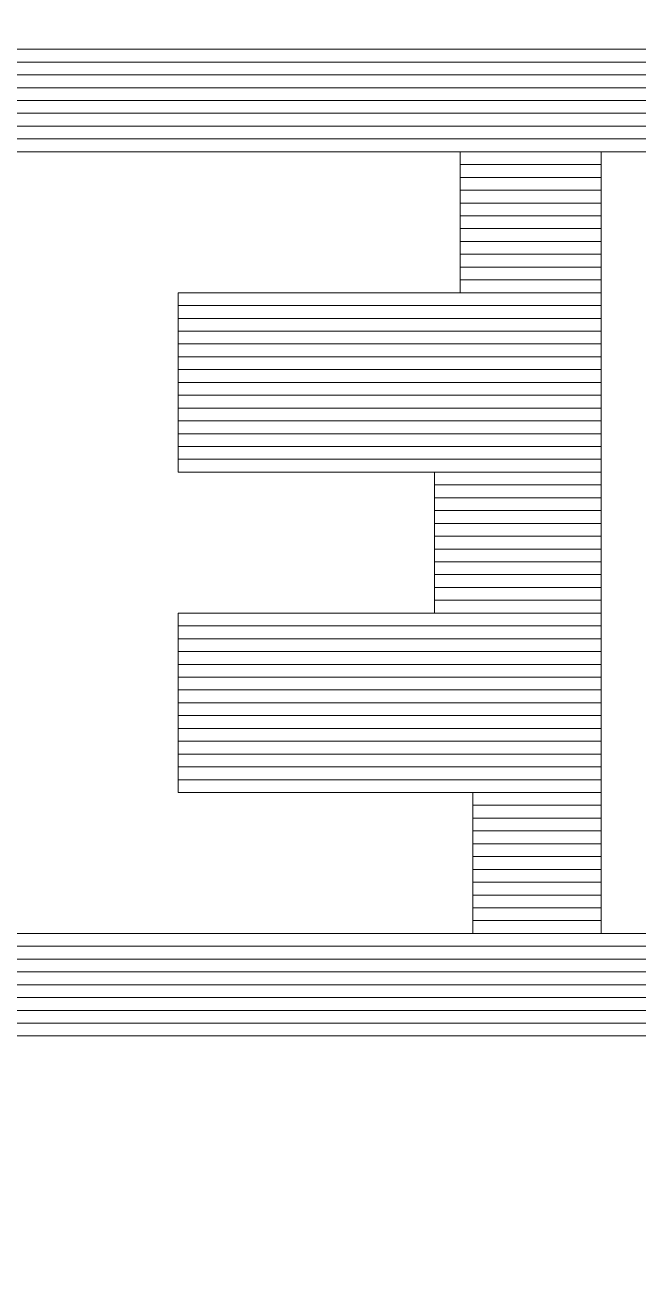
# Model space of a CAD drawing. Header units: millimetres. Extents: x -90 to 99, y -65 to 67.
# Drawn here: x 36.293 to 37.508, y 40.238 to 42.709 of the extents above; entities that cross this region are included whole.
import ezdxf

# ---------------------------------------------------------------- set-up
doc = ezdxf.new("R2010")
doc.units = ezdxf.units.MM
doc.header["$MEASUREMENT"] = 0
doc.layers.add('BG_OUTLINE', color=7, linetype='Continuous')
doc.layers.add('MA_PEN3', color=7, linetype='Continuous')

msp = doc.modelspace()

# ---------------------------------------------------------------- linework, layer by layer
at = {"layer": 'BG_OUTLINE', "color": 3, "lineweight": 9}
msp.add_open_spline([(-71.7269, -61.8795), (-71.7269, -61.8795), (-71.7343, 42.2681), (-71.7343, 42.2681), (-71.7343, 42.2681), (-71.7348, 43.0066), (-71.4419, 43.715), (-70.92, 44.2375), (-70.92, 44.2375), (-70.3982, 44.76), (-69.6866, 45.0538), (-68.9482, 45.0543), (-68.9482, 45.0543), (-68.9482, 45.0543), (75.2046, 45.0543), (75.2046, 45.0543), (75.2046, 45.0543), (76.8319, 45.0552), (78.1763, 43.7805), (78.2661, 42.1556), (78.2661, 42.1556), (78.2661, 42.1556), (78.2661, 31.2814), (78.2661, 31.2814), (78.2661, 31.2814), (78.2661, 31.2814), (72.2646, 31.2814), (72.2646, 31.2814), (72.2646, 31.2814), (72.2646, 31.2814), (72.2646, 26.9814), (72.2646, 26.9814), (72.2646, 26.9814), (72.2646, 26.9814), (78.2661, 26.9814), (78.2661, 26.9814), (78.2661, 26.9814), (78.2661, 26.9814), (78.2661, 18.6553), (78.2661, 18.6553), (78.2661, 18.6553), (78.2661, 18.6553), (72.2496, 18.6553), (72.2496, 18.6553), (72.2496, 18.6553), (72.2496, 18.6553), (72.2496, 14.3553), (72.2496, 14.3553), (72.2496, 14.3553), (72.2496, 14.3553), (78.2661, 14.3553), (78.2661, 14.3553), (78.2661, 14.3553), (78.2661, 14.3553), (78.2661, 9.255), (78.2661, 9.255), (78.2661, 9.255), (78.2661, 9.255), (72.2648, 9.255), (72.2648, 9.255), (72.2648, 9.255), (72.2648, 9.255), (72.2648, 4.955), (72.2648, 4.955), (72.2648, 4.955), (72.2648, 4.955), (78.2661, 4.955), (78.2661, 4.955), (78.2661, 4.955), (78.2661, 4.955), (78.2661, -3.3762), (78.2661, -3.3762), (78.2661, -3.3762), (78.2661, -3.3762), (72.2445, -3.3762), (72.2445, -3.3762), (72.2445, -3.3762), (72.2445, -3.3762), (72.2445, -7.6762), (72.2445, -7.6762), (72.2445, -7.6762), (72.2445, -7.6762), (78.2661, -7.6762), (78.2661, -7.6762), (78.2661, -7.6762), (78.2661, -7.6762), (78.2661, -12.7615), (78.2661, -12.7615), (78.2661, -12.7615), (78.2661, -12.7615), (72.2651, -12.7615), (72.2651, -12.7615), (72.2651, -12.7615), (72.2651, -12.7615), (72.2651, -17.0615), (72.2651, -17.0615), (72.2651, -17.0615), (72.2651, -17.0615), (78.2661, -17.0615), (78.2661, -17.0615), (78.2661, -17.0615), (78.2661, -17.0615), (78.2661, -25.4097), (78.2661, -25.4097), (78.2661, -25.4097), (78.2661, -25.4097), (72.2656, -25.4097), (72.2656, -25.4097), (72.2656, -25.4097), (72.2656, -25.4097), (72.2656, -29.7097), (72.2656, -29.7097), (72.2656, -29.7097), (72.2656, -29.7097), (78.2661, -29.7097), (78.2661, -29.7097), (78.2661, -29.7097), (78.2661, -29.7097), (78.2661, -34.793), (78.2661, -34.793), (78.2661, -34.793), (78.2661, -34.793), (72.2679, -34.793), (72.2679, -34.793), (72.2679, -34.793), (72.2679, -34.793), (72.2679, -39.0929), (72.2679, -39.0929), (72.2679, -39.0929), (72.2679, -39.0929), (78.2661, -39.0929), (78.2661, -39.0929), (78.2661, -39.0929), (78.2661, -39.0929), (78.2661, -47.4269), (78.2661, -47.4269), (78.2661, -47.4269), (78.2661, -47.4269), (72.2679, -47.4269), (72.2679, -47.4269), (72.2679, -47.4269), (72.2679, -47.4269), (72.2679, -51.7269), (72.2679, -51.7269), (72.2679, -51.7269), (72.2679, -51.7269), (78.2661, -51.7269), (78.2661, -51.7269), (78.2661, -51.7269), (78.2661, -51.7269), (78.2661, -51.8138), (78.2661, -51.8138), (78.2661, -51.8138), (78.2661, -51.8138), (78.2656, -61.8468), (78.2656, -61.8468), (78.2656, -61.8468), (78.2661, -62.6669), (77.9407, -63.4536), (77.3612, -64.0339), (77.3612, -64.0339), (76.7817, -64.6142), (75.9915, -64.9405), (75.1713, -64.941), (75.1713, -64.941), (75.1713, -64.941), (-68.6609, -64.9456), (-68.6609, -64.9456), (-68.6609, -64.9456), (-69.4735, -64.9461), (-70.2531, -64.6237), (-70.8281, -64.0495), (-70.8281, -64.0495), (-71.4031, -63.4752), (-71.7264, -62.6922), (-71.7269, -61.8795)], degree=3, knots=[0, 0, 0, 0, 0.022727, 0.022727, 0.022727, 0.022727, 0.045455, 0.045455, 0.045455, 0.045455, 0.068182, 0.068182, 0.068182, 0.068182, 0.090909, 0.090909, 0.090909, 0.090909, 0.113636, 0.113636, 0.113636, 0.113636, 0.136364, 0.136364, 0.136364, 0.136364, 0.159091, 0.159091, 0.159091, 0.159091, 0.181818, 0.181818, 0.181818, 0.181818, 0.204545, 0.204545, 0.204545, 0.204545, 0.227273, 0.227273, 0.227273, 0.227273, 0.25, 0.25, 0.25, 0.25, 0.272727, 0.272727, 0.272727, 0.272727, 0.295455, 0.295455, 0.295455, 0.295455, 0.318182, 0.318182, 0.318182, 0.318182, 0.340909, 0.340909, 0.340909, 0.340909, 0.363636, 0.363636, 0.363636, 0.363636, 0.386364, 0.386364, 0.386364, 0.386364, 0.409091, 0.409091, 0.409091, 0.409091, 0.431818, 0.431818, 0.431818, 0.431818, 0.454545, 0.454545, 0.454545, 0.454545, 0.477273, 0.477273, 0.477273, 0.477273, 0.5, 0.5, 0.5, 0.5, 0.522727, 0.522727, 0.522727, 0.522727, 0.545455, 0.545455, 0.545455, 0.545455, 0.568182, 0.568182, 0.568182, 0.568182, 0.590909, 0.590909, 0.590909, 0.590909, 0.613636, 0.613636, 0.613636, 0.613636, 0.636364, 0.636364, 0.636364, 0.636364, 0.659091, 0.659091, 0.659091, 0.659091, 0.681818, 0.681818, 0.681818, 0.681818, 0.704545, 0.704545, 0.704545, 0.704545, 0.727273, 0.727273, 0.727273, 0.727273, 0.75, 0.75, 0.75, 0.75, 0.772727, 0.772727, 0.772727, 0.772727, 0.795455, 0.795455, 0.795455, 0.795455, 0.818182, 0.818182, 0.818182, 0.818182, 0.840909, 0.840909, 0.840909, 0.840909, 0.863636, 0.863636, 0.863636, 0.863636, 0.886364, 0.886364, 0.886364, 0.886364, 0.909091, 0.909091, 0.909091, 0.909091, 0.931818, 0.931818, 0.931818, 0.931818, 0.954545, 0.954545, 0.954545, 0.954545, 0.977273, 0.977273, 0.977273, 0.977273, 1, 1, 1, 1], dxfattribs=at)
at = {"layer": 'MA_PEN3', "color": 5, "lineweight": 9}
for points in [[(34.8948, 42.6359), (34.8948, 42.6359), (34.8948, 42.6613), (34.8948, 42.6613), (34.8948, 42.6613), (34.8948, 42.6613), (40.2288, 42.6613), (40.2288, 42.6613), (40.2288, 42.6613), (40.2288, 42.6613), (40.2288, 42.6359), (40.2288, 42.6359), (40.2288, 42.6359), (40.2288, 42.6359), (34.8948, 42.6359), (34.8948, 42.6359)], [(34.8948, 42.6105), (34.8948, 42.6105), (34.8948, 42.6359), (34.8948, 42.6359), (34.8948, 42.6359), (34.8948, 42.6359), (40.2288, 42.6359), (40.2288, 42.6359), (40.2288, 42.6359), (40.2288, 42.6359), (40.2288, 42.6105), (40.2288, 42.6105), (40.2288, 42.6105), (40.2288, 42.6105), (34.8948, 42.6105), (34.8948, 42.6105)], [(34.8948, 42.5851), (34.8948, 42.5851), (34.8948, 42.6105), (34.8948, 42.6105), (34.8948, 42.6105), (34.8948, 42.6105), (40.2288, 42.6105), (40.2288, 42.6105), (40.2288, 42.6105), (40.2288, 42.6105), (40.2288, 42.5851), (40.2288, 42.5851), (40.2288, 42.5851), (40.2288, 42.5851), (34.8948, 42.5851), (34.8948, 42.5851)], [(34.8948, 42.5597), (34.8948, 42.5597), (34.8948, 42.5851), (34.8948, 42.5851), (34.8948, 42.5851), (34.8948, 42.5851), (40.2288, 42.5851), (40.2288, 42.5851), (40.2288, 42.5851), (40.2288, 42.5851), (40.2288, 42.5597), (40.2288, 42.5597), (40.2288, 42.5597), (40.2288, 42.5597), (34.8948, 42.5597), (34.8948, 42.5597)], [(34.8948, 42.5343), (34.8948, 42.5343), (34.8948, 42.5597), (34.8948, 42.5597), (34.8948, 42.5597), (34.8948, 42.5597), (40.2288, 42.5597), (40.2288, 42.5597), (40.2288, 42.5597), (40.2288, 42.5597), (40.2288, 42.5343), (40.2288, 42.5343), (40.2288, 42.5343), (40.2288, 42.5343), (34.8948, 42.5343), (34.8948, 42.5343)], [(34.8948, 42.5089), (34.8948, 42.5089), (34.8948, 42.5343), (34.8948, 42.5343), (34.8948, 42.5343), (34.8948, 42.5343), (40.2288, 42.5343), (40.2288, 42.5343), (40.2288, 42.5343), (40.2288, 42.5343), (40.2288, 42.5089), (40.2288, 42.5089), (40.2288, 42.5089), (40.2288, 42.5089), (34.8948, 42.5089), (34.8948, 42.5089)], [(34.8948, 42.4835), (34.8948, 42.4835), (34.8948, 42.5089), (34.8948, 42.5089), (34.8948, 42.5089), (34.8948, 42.5089), (40.2288, 42.5089), (40.2288, 42.5089), (40.2288, 42.5089), (40.2288, 42.5089), (40.2288, 42.4835), (40.2288, 42.4835), (40.2288, 42.4835), (40.2288, 42.4835), (34.8948, 42.4835), (34.8948, 42.4835)], [(34.8948, 42.4581), (34.8948, 42.4581), (34.8948, 42.4835), (34.8948, 42.4835), (34.8948, 42.4835), (34.8948, 42.4835), (39.3652, 42.4835), (39.3652, 42.4835), (39.3652, 42.4835), (39.3652, 42.4835), (39.3652, 42.4581), (39.3652, 42.4581), (39.3652, 42.4581), (39.3652, 42.4581), (34.8948, 42.4581), (34.8948, 42.4581)], [(37.1554, 42.4327), (37.1554, 42.4327), (37.1554, 42.4581), (37.1554, 42.4581), (37.1554, 42.4581), (37.1554, 42.4581), (37.4348, 42.4581), (37.4348, 42.4581), (37.4348, 42.4581), (37.4348, 42.4581), (37.4348, 42.4327), (37.4348, 42.4327), (37.4348, 42.4327), (37.4348, 42.4327), (37.1554, 42.4327), (37.1554, 42.4327)], [(37.1554, 42.4073), (37.1554, 42.4073), (37.1554, 42.4327), (37.1554, 42.4327), (37.1554, 42.4327), (37.1554, 42.4327), (37.4348, 42.4327), (37.4348, 42.4327), (37.4348, 42.4327), (37.4348, 42.4327), (37.4348, 42.4073), (37.4348, 42.4073), (37.4348, 42.4073), (37.4348, 42.4073), (37.1554, 42.4073), (37.1554, 42.4073)], [(37.1554, 42.3819), (37.1554, 42.3819), (37.1554, 42.4073), (37.1554, 42.4073), (37.1554, 42.4073), (37.1554, 42.4073), (37.4348, 42.4073), (37.4348, 42.4073), (37.4348, 42.4073), (37.4348, 42.4073), (37.4348, 42.3819), (37.4348, 42.3819), (37.4348, 42.3819), (37.4348, 42.3819), (37.1554, 42.3819), (37.1554, 42.3819)], [(37.1554, 42.3565), (37.1554, 42.3565), (37.1554, 42.3819), (37.1554, 42.3819), (37.1554, 42.3819), (37.1554, 42.3819), (37.4348, 42.3819), (37.4348, 42.3819), (37.4348, 42.3819), (37.4348, 42.3819), (37.4348, 42.3565), (37.4348, 42.3565), (37.4348, 42.3565), (37.4348, 42.3565), (37.1554, 42.3565), (37.1554, 42.3565)], [(37.1554, 42.3311), (37.1554, 42.3311), (37.1554, 42.3565), (37.1554, 42.3565), (37.1554, 42.3565), (37.1554, 42.3565), (37.4348, 42.3565), (37.4348, 42.3565), (37.4348, 42.3565), (37.4348, 42.3565), (37.4348, 42.3311), (37.4348, 42.3311), (37.4348, 42.3311), (37.4348, 42.3311), (37.1554, 42.3311), (37.1554, 42.3311)], [(37.1554, 42.3057), (37.1554, 42.3057), (37.1554, 42.3311), (37.1554, 42.3311), (37.1554, 42.3311), (37.1554, 42.3311), (37.4348, 42.3311), (37.4348, 42.3311), (37.4348, 42.3311), (37.4348, 42.3311), (37.4348, 42.3057), (37.4348, 42.3057), (37.4348, 42.3057), (37.4348, 42.3057), (37.1554, 42.3057), (37.1554, 42.3057)], [(37.1554, 42.2803), (37.1554, 42.2803), (37.1554, 42.3057), (37.1554, 42.3057), (37.1554, 42.3057), (37.1554, 42.3057), (37.4348, 42.3057), (37.4348, 42.3057), (37.4348, 42.3057), (37.4348, 42.3057), (37.4348, 42.2803), (37.4348, 42.2803), (37.4348, 42.2803), (37.4348, 42.2803), (37.1554, 42.2803), (37.1554, 42.2803)], [(37.1554, 42.2549), (37.1554, 42.2549), (37.1554, 42.2803), (37.1554, 42.2803), (37.1554, 42.2803), (37.1554, 42.2803), (37.4348, 42.2803), (37.4348, 42.2803), (37.4348, 42.2803), (37.4348, 42.2803), (37.4348, 42.2549), (37.4348, 42.2549), (37.4348, 42.2549), (37.4348, 42.2549), (37.1554, 42.2549), (37.1554, 42.2549)], [(37.1554, 42.2295), (37.1554, 42.2295), (37.1554, 42.2549), (37.1554, 42.2549), (37.1554, 42.2549), (37.1554, 42.2549), (37.4348, 42.2549), (37.4348, 42.2549), (37.4348, 42.2549), (37.4348, 42.2549), (37.4348, 42.2295), (37.4348, 42.2295), (37.4348, 42.2295), (37.4348, 42.2295), (37.1554, 42.2295), (37.1554, 42.2295)], [(37.1554, 42.2041), (37.1554, 42.2041), (37.1554, 42.2295), (37.1554, 42.2295), (37.1554, 42.2295), (37.1554, 42.2295), (37.4348, 42.2295), (37.4348, 42.2295), (37.4348, 42.2295), (37.4348, 42.2295), (37.4348, 42.2041), (37.4348, 42.2041), (37.4348, 42.2041), (37.4348, 42.2041), (37.1554, 42.2041), (37.1554, 42.2041)], [(37.1554, 42.1787), (37.1554, 42.1787), (37.1554, 42.2041), (37.1554, 42.2041), (37.1554, 42.2041), (37.1554, 42.2041), (37.4348, 42.2041), (37.4348, 42.2041), (37.4348, 42.2041), (37.4348, 42.2041), (37.4348, 42.1787), (37.4348, 42.1787), (37.4348, 42.1787), (37.4348, 42.1787), (37.1554, 42.1787), (37.1554, 42.1787)], [(36.5966, 42.1533), (36.5966, 42.1533), (36.5966, 42.1787), (36.5966, 42.1787), (36.5966, 42.1787), (36.5966, 42.1787), (37.4348, 42.1787), (37.4348, 42.1787), (37.4348, 42.1787), (37.4348, 42.1787), (37.4348, 42.1533), (37.4348, 42.1533), (37.4348, 42.1533), (37.4348, 42.1533), (36.5966, 42.1533), (36.5966, 42.1533)], [(36.5966, 42.1279), (36.5966, 42.1279), (36.5966, 42.1533), (36.5966, 42.1533), (36.5966, 42.1533), (36.5966, 42.1533), (37.4348, 42.1533), (37.4348, 42.1533), (37.4348, 42.1533), (37.4348, 42.1533), (37.4348, 42.1279), (37.4348, 42.1279), (37.4348, 42.1279), (37.4348, 42.1279), (36.5966, 42.1279), (36.5966, 42.1279)], [(36.5966, 42.1025), (36.5966, 42.1025), (36.5966, 42.1279), (36.5966, 42.1279), (36.5966, 42.1279), (36.5966, 42.1279), (37.4348, 42.1279), (37.4348, 42.1279), (37.4348, 42.1279), (37.4348, 42.1279), (37.4348, 42.1025), (37.4348, 42.1025), (37.4348, 42.1025), (37.4348, 42.1025), (36.5966, 42.1025), (36.5966, 42.1025)], [(36.5966, 42.0771), (36.5966, 42.0771), (36.5966, 42.1025), (36.5966, 42.1025), (36.5966, 42.1025), (36.5966, 42.1025), (37.4348, 42.1025), (37.4348, 42.1025), (37.4348, 42.1025), (37.4348, 42.1025), (37.4348, 42.0771), (37.4348, 42.0771), (37.4348, 42.0771), (37.4348, 42.0771), (36.5966, 42.0771), (36.5966, 42.0771)], [(36.5966, 42.0517), (36.5966, 42.0517), (36.5966, 42.0771), (36.5966, 42.0771), (36.5966, 42.0771), (36.5966, 42.0771), (37.4348, 42.0771), (37.4348, 42.0771), (37.4348, 42.0771), (37.4348, 42.0771), (37.4348, 42.0517), (37.4348, 42.0517), (37.4348, 42.0517), (37.4348, 42.0517), (36.5966, 42.0517), (36.5966, 42.0517)], [(36.5966, 42.0263), (36.5966, 42.0263), (36.5966, 42.0517), (36.5966, 42.0517), (36.5966, 42.0517), (36.5966, 42.0517), (37.4348, 42.0517), (37.4348, 42.0517), (37.4348, 42.0517), (37.4348, 42.0517), (37.4348, 42.0263), (37.4348, 42.0263), (37.4348, 42.0263), (37.4348, 42.0263), (36.5966, 42.0263), (36.5966, 42.0263)], [(36.5966, 42.0009), (36.5966, 42.0009), (36.5966, 42.0263), (36.5966, 42.0263), (36.5966, 42.0263), (36.5966, 42.0263), (37.4348, 42.0263), (37.4348, 42.0263), (37.4348, 42.0263), (37.4348, 42.0263), (37.4348, 42.0009), (37.4348, 42.0009), (37.4348, 42.0009), (37.4348, 42.0009), (36.5966, 42.0009), (36.5966, 42.0009)], [(36.5966, 41.9755), (36.5966, 41.9755), (36.5966, 42.0009), (36.5966, 42.0009), (36.5966, 42.0009), (36.5966, 42.0009), (37.4348, 42.0009), (37.4348, 42.0009), (37.4348, 42.0009), (37.4348, 42.0009), (37.4348, 41.9755), (37.4348, 41.9755), (37.4348, 41.9755), (37.4348, 41.9755), (36.5966, 41.9755), (36.5966, 41.9755)], [(36.5966, 41.9501), (36.5966, 41.9501), (36.5966, 41.9755), (36.5966, 41.9755), (36.5966, 41.9755), (36.5966, 41.9755), (37.4348, 41.9755), (37.4348, 41.9755), (37.4348, 41.9755), (37.4348, 41.9755), (37.4348, 41.9501), (37.4348, 41.9501), (37.4348, 41.9501), (37.4348, 41.9501), (36.5966, 41.9501), (36.5966, 41.9501)], [(36.5966, 41.9247), (36.5966, 41.9247), (36.5966, 41.9501), (36.5966, 41.9501), (36.5966, 41.9501), (36.5966, 41.9501), (37.4348, 41.9501), (37.4348, 41.9501), (37.4348, 41.9501), (37.4348, 41.9501), (37.4348, 41.9247), (37.4348, 41.9247), (37.4348, 41.9247), (37.4348, 41.9247), (36.5966, 41.9247), (36.5966, 41.9247)], [(36.5966, 41.8993), (36.5966, 41.8993), (36.5966, 41.9247), (36.5966, 41.9247), (36.5966, 41.9247), (36.5966, 41.9247), (37.4348, 41.9247), (37.4348, 41.9247), (37.4348, 41.9247), (37.4348, 41.9247), (37.4348, 41.8993), (37.4348, 41.8993), (37.4348, 41.8993), (37.4348, 41.8993), (36.5966, 41.8993), (36.5966, 41.8993)], [(36.5966, 41.8739), (36.5966, 41.8739), (36.5966, 41.8993), (36.5966, 41.8993), (36.5966, 41.8993), (36.5966, 41.8993), (37.4348, 41.8993), (37.4348, 41.8993), (37.4348, 41.8993), (37.4348, 41.8993), (37.4348, 41.8739), (37.4348, 41.8739), (37.4348, 41.8739), (37.4348, 41.8739), (36.5966, 41.8739), (36.5966, 41.8739)], [(36.5966, 41.8485), (36.5966, 41.8485), (36.5966, 41.8739), (36.5966, 41.8739), (36.5966, 41.8739), (36.5966, 41.8739), (37.4348, 41.8739), (37.4348, 41.8739), (37.4348, 41.8739), (37.4348, 41.8739), (37.4348, 41.8485), (37.4348, 41.8485), (37.4348, 41.8485), (37.4348, 41.8485), (36.5966, 41.8485), (36.5966, 41.8485)], [(36.5966, 41.8231), (36.5966, 41.8231), (36.5966, 41.8485), (36.5966, 41.8485), (36.5966, 41.8485), (36.5966, 41.8485), (37.4348, 41.8485), (37.4348, 41.8485), (37.4348, 41.8485), (37.4348, 41.8485), (37.4348, 41.8231), (37.4348, 41.8231), (37.4348, 41.8231), (37.4348, 41.8231), (36.5966, 41.8231), (36.5966, 41.8231)], [(37.1046, 41.7977), (37.1046, 41.7977), (37.1046, 41.8231), (37.1046, 41.8231), (37.1046, 41.8231), (37.1046, 41.8231), (37.4348, 41.8231), (37.4348, 41.8231), (37.4348, 41.8231), (37.4348, 41.8231), (37.4348, 41.7977), (37.4348, 41.7977), (37.4348, 41.7977), (37.4348, 41.7977), (37.1046, 41.7977), (37.1046, 41.7977)], [(37.1046, 41.7723), (37.1046, 41.7723), (37.1046, 41.7977), (37.1046, 41.7977), (37.1046, 41.7977), (37.1046, 41.7977), (37.4348, 41.7977), (37.4348, 41.7977), (37.4348, 41.7977), (37.4348, 41.7977), (37.4348, 41.7723), (37.4348, 41.7723), (37.4348, 41.7723), (37.4348, 41.7723), (37.1046, 41.7723), (37.1046, 41.7723)], [(37.1046, 41.7469), (37.1046, 41.7469), (37.1046, 41.7723), (37.1046, 41.7723), (37.1046, 41.7723), (37.1046, 41.7723), (37.4348, 41.7723), (37.4348, 41.7723), (37.4348, 41.7723), (37.4348, 41.7723), (37.4348, 41.7469), (37.4348, 41.7469), (37.4348, 41.7469), (37.4348, 41.7469), (37.1046, 41.7469), (37.1046, 41.7469)], [(37.1046, 41.7215), (37.1046, 41.7215), (37.1046, 41.7469), (37.1046, 41.7469), (37.1046, 41.7469), (37.1046, 41.7469), (37.4348, 41.7469), (37.4348, 41.7469), (37.4348, 41.7469), (37.4348, 41.7469), (37.4348, 41.7215), (37.4348, 41.7215), (37.4348, 41.7215), (37.4348, 41.7215), (37.1046, 41.7215), (37.1046, 41.7215)], [(37.1046, 41.6961), (37.1046, 41.6961), (37.1046, 41.7215), (37.1046, 41.7215), (37.1046, 41.7215), (37.1046, 41.7215), (37.4348, 41.7215), (37.4348, 41.7215), (37.4348, 41.7215), (37.4348, 41.7215), (37.4348, 41.6961), (37.4348, 41.6961), (37.4348, 41.6961), (37.4348, 41.6961), (37.1046, 41.6961), (37.1046, 41.6961)], [(37.1046, 41.6707), (37.1046, 41.6707), (37.1046, 41.6961), (37.1046, 41.6961), (37.1046, 41.6961), (37.1046, 41.6961), (37.4348, 41.6961), (37.4348, 41.6961), (37.4348, 41.6961), (37.4348, 41.6961), (37.4348, 41.6707), (37.4348, 41.6707), (37.4348, 41.6707), (37.4348, 41.6707), (37.1046, 41.6707), (37.1046, 41.6707)], [(37.1046, 41.6453), (37.1046, 41.6453), (37.1046, 41.6707), (37.1046, 41.6707), (37.1046, 41.6707), (37.1046, 41.6707), (37.4348, 41.6707), (37.4348, 41.6707), (37.4348, 41.6707), (37.4348, 41.6707), (37.4348, 41.6453), (37.4348, 41.6453), (37.4348, 41.6453), (37.4348, 41.6453), (37.1046, 41.6453), (37.1046, 41.6453)], [(37.1046, 41.6199), (37.1046, 41.6199), (37.1046, 41.6453), (37.1046, 41.6453), (37.1046, 41.6453), (37.1046, 41.6453), (37.4348, 41.6453), (37.4348, 41.6453), (37.4348, 41.6453), (37.4348, 41.6453), (37.4348, 41.6199), (37.4348, 41.6199), (37.4348, 41.6199), (37.4348, 41.6199), (37.1046, 41.6199), (37.1046, 41.6199)], [(37.1046, 41.5945), (37.1046, 41.5945), (37.1046, 41.6199), (37.1046, 41.6199), (37.1046, 41.6199), (37.1046, 41.6199), (37.4348, 41.6199), (37.4348, 41.6199), (37.4348, 41.6199), (37.4348, 41.6199), (37.4348, 41.5945), (37.4348, 41.5945), (37.4348, 41.5945), (37.4348, 41.5945), (37.1046, 41.5945), (37.1046, 41.5945)], [(37.1046, 41.5691), (37.1046, 41.5691), (37.1046, 41.5945), (37.1046, 41.5945), (37.1046, 41.5945), (37.1046, 41.5945), (37.4348, 41.5945), (37.4348, 41.5945), (37.4348, 41.5945), (37.4348, 41.5945), (37.4348, 41.5691), (37.4348, 41.5691), (37.4348, 41.5691), (37.4348, 41.5691), (37.1046, 41.5691), (37.1046, 41.5691)], [(37.1046, 41.5437), (37.1046, 41.5437), (37.1046, 41.5691), (37.1046, 41.5691), (37.1046, 41.5691), (37.1046, 41.5691), (37.4348, 41.5691), (37.4348, 41.5691), (37.4348, 41.5691), (37.4348, 41.5691), (37.4348, 41.5437), (37.4348, 41.5437), (37.4348, 41.5437), (37.4348, 41.5437), (37.1046, 41.5437), (37.1046, 41.5437)], [(36.5966, 41.5183), (36.5966, 41.5183), (36.5966, 41.5437), (36.5966, 41.5437), (36.5966, 41.5437), (36.5966, 41.5437), (37.4348, 41.5437), (37.4348, 41.5437), (37.4348, 41.5437), (37.4348, 41.5437), (37.4348, 41.5183), (37.4348, 41.5183), (37.4348, 41.5183), (37.4348, 41.5183), (36.5966, 41.5183), (36.5966, 41.5183)], [(36.5966, 41.4929), (36.5966, 41.4929), (36.5966, 41.5183), (36.5966, 41.5183), (36.5966, 41.5183), (36.5966, 41.5183), (37.4348, 41.5183), (37.4348, 41.5183), (37.4348, 41.5183), (37.4348, 41.5183), (37.4348, 41.4929), (37.4348, 41.4929), (37.4348, 41.4929), (37.4348, 41.4929), (36.5966, 41.4929), (36.5966, 41.4929)], [(36.5966, 41.4675), (36.5966, 41.4675), (36.5966, 41.4929), (36.5966, 41.4929), (36.5966, 41.4929), (36.5966, 41.4929), (37.4348, 41.4929), (37.4348, 41.4929), (37.4348, 41.4929), (37.4348, 41.4929), (37.4348, 41.4675), (37.4348, 41.4675), (37.4348, 41.4675), (37.4348, 41.4675), (36.5966, 41.4675), (36.5966, 41.4675)], [(36.5966, 41.4421), (36.5966, 41.4421), (36.5966, 41.4675), (36.5966, 41.4675), (36.5966, 41.4675), (36.5966, 41.4675), (37.4348, 41.4675), (37.4348, 41.4675), (37.4348, 41.4675), (37.4348, 41.4675), (37.4348, 41.4421), (37.4348, 41.4421), (37.4348, 41.4421), (37.4348, 41.4421), (36.5966, 41.4421), (36.5966, 41.4421)], [(36.5966, 41.4167), (36.5966, 41.4167), (36.5966, 41.4421), (36.5966, 41.4421), (36.5966, 41.4421), (36.5966, 41.4421), (37.4348, 41.4421), (37.4348, 41.4421), (37.4348, 41.4421), (37.4348, 41.4421), (37.4348, 41.4167), (37.4348, 41.4167), (37.4348, 41.4167), (37.4348, 41.4167), (36.5966, 41.4167), (36.5966, 41.4167)], [(36.5966, 41.3913), (36.5966, 41.3913), (36.5966, 41.4167), (36.5966, 41.4167), (36.5966, 41.4167), (36.5966, 41.4167), (37.4348, 41.4167), (37.4348, 41.4167), (37.4348, 41.4167), (37.4348, 41.4167), (37.4348, 41.3913), (37.4348, 41.3913), (37.4348, 41.3913), (37.4348, 41.3913), (36.5966, 41.3913), (36.5966, 41.3913)], [(36.5966, 41.3659), (36.5966, 41.3659), (36.5966, 41.3913), (36.5966, 41.3913), (36.5966, 41.3913), (36.5966, 41.3913), (37.4348, 41.3913), (37.4348, 41.3913), (37.4348, 41.3913), (37.4348, 41.3913), (37.4348, 41.3659), (37.4348, 41.3659), (37.4348, 41.3659), (37.4348, 41.3659), (36.5966, 41.3659), (36.5966, 41.3659)], [(36.5966, 41.3405), (36.5966, 41.3405), (36.5966, 41.3659), (36.5966, 41.3659), (36.5966, 41.3659), (36.5966, 41.3659), (37.4348, 41.3659), (37.4348, 41.3659), (37.4348, 41.3659), (37.4348, 41.3659), (37.4348, 41.3405), (37.4348, 41.3405), (37.4348, 41.3405), (37.4348, 41.3405), (36.5966, 41.3405), (36.5966, 41.3405)], [(36.5966, 41.3151), (36.5966, 41.3151), (36.5966, 41.3405), (36.5966, 41.3405), (36.5966, 41.3405), (36.5966, 41.3405), (37.4348, 41.3405), (37.4348, 41.3405), (37.4348, 41.3405), (37.4348, 41.3405), (37.4348, 41.3151), (37.4348, 41.3151), (37.4348, 41.3151), (37.4348, 41.3151), (36.5966, 41.3151), (36.5966, 41.3151)], [(36.5966, 41.2897), (36.5966, 41.2897), (36.5966, 41.3151), (36.5966, 41.3151), (36.5966, 41.3151), (36.5966, 41.3151), (37.4348, 41.3151), (37.4348, 41.3151), (37.4348, 41.3151), (37.4348, 41.3151), (37.4348, 41.2897), (37.4348, 41.2897), (37.4348, 41.2897), (37.4348, 41.2897), (36.5966, 41.2897), (36.5966, 41.2897)], [(36.5966, 41.2643), (36.5966, 41.2643), (36.5966, 41.2897), (36.5966, 41.2897), (36.5966, 41.2897), (36.5966, 41.2897), (37.4348, 41.2897), (37.4348, 41.2897), (37.4348, 41.2897), (37.4348, 41.2897), (37.4348, 41.2643), (37.4348, 41.2643), (37.4348, 41.2643), (37.4348, 41.2643), (36.5966, 41.2643), (36.5966, 41.2643)], [(36.5966, 41.2389), (36.5966, 41.2389), (36.5966, 41.2643), (36.5966, 41.2643), (36.5966, 41.2643), (36.5966, 41.2643), (37.4348, 41.2643), (37.4348, 41.2643), (37.4348, 41.2643), (37.4348, 41.2643), (37.4348, 41.2389), (37.4348, 41.2389), (37.4348, 41.2389), (37.4348, 41.2389), (36.5966, 41.2389), (36.5966, 41.2389)], [(36.5966, 41.2135), (36.5966, 41.2135), (36.5966, 41.2389), (36.5966, 41.2389), (36.5966, 41.2389), (36.5966, 41.2389), (37.4348, 41.2389), (37.4348, 41.2389), (37.4348, 41.2389), (37.4348, 41.2389), (37.4348, 41.2135), (37.4348, 41.2135), (37.4348, 41.2135), (37.4348, 41.2135), (36.5966, 41.2135), (36.5966, 41.2135)], [(36.5966, 41.1881), (36.5966, 41.1881), (36.5966, 41.2135), (36.5966, 41.2135), (36.5966, 41.2135), (36.5966, 41.2135), (37.4348, 41.2135), (37.4348, 41.2135), (37.4348, 41.2135), (37.4348, 41.2135), (37.4348, 41.1881), (37.4348, 41.1881), (37.4348, 41.1881), (37.4348, 41.1881), (36.5966, 41.1881), (36.5966, 41.1881)], [(37.1808, 41.1627), (37.1808, 41.1627), (37.1808, 41.1881), (37.1808, 41.1881), (37.1808, 41.1881), (37.1808, 41.1881), (37.4348, 41.1881), (37.4348, 41.1881), (37.4348, 41.1881), (37.4348, 41.1881), (37.4348, 41.1627), (37.4348, 41.1627), (37.4348, 41.1627), (37.4348, 41.1627), (37.1808, 41.1627), (37.1808, 41.1627)], [(37.1808, 41.1373), (37.1808, 41.1373), (37.1808, 41.1627), (37.1808, 41.1627), (37.1808, 41.1627), (37.1808, 41.1627), (37.4348, 41.1627), (37.4348, 41.1627), (37.4348, 41.1627), (37.4348, 41.1627), (37.4348, 41.1373), (37.4348, 41.1373), (37.4348, 41.1373), (37.4348, 41.1373), (37.1808, 41.1373), (37.1808, 41.1373)], [(37.1808, 41.1119), (37.1808, 41.1119), (37.1808, 41.1373), (37.1808, 41.1373), (37.1808, 41.1373), (37.1808, 41.1373), (37.4348, 41.1373), (37.4348, 41.1373), (37.4348, 41.1373), (37.4348, 41.1373), (37.4348, 41.1119), (37.4348, 41.1119), (37.4348, 41.1119), (37.4348, 41.1119), (37.1808, 41.1119), (37.1808, 41.1119)], [(37.1808, 41.0865), (37.1808, 41.0865), (37.1808, 41.1119), (37.1808, 41.1119), (37.1808, 41.1119), (37.1808, 41.1119), (37.4348, 41.1119), (37.4348, 41.1119), (37.4348, 41.1119), (37.4348, 41.1119), (37.4348, 41.0865), (37.4348, 41.0865), (37.4348, 41.0865), (37.4348, 41.0865), (37.1808, 41.0865), (37.1808, 41.0865)], [(37.1808, 41.0611), (37.1808, 41.0611), (37.1808, 41.0865), (37.1808, 41.0865), (37.1808, 41.0865), (37.1808, 41.0865), (37.4348, 41.0865), (37.4348, 41.0865), (37.4348, 41.0865), (37.4348, 41.0865), (37.4348, 41.0611), (37.4348, 41.0611), (37.4348, 41.0611), (37.4348, 41.0611), (37.1808, 41.0611), (37.1808, 41.0611)], [(37.1808, 41.0357), (37.1808, 41.0357), (37.1808, 41.0611), (37.1808, 41.0611), (37.1808, 41.0611), (37.1808, 41.0611), (37.4348, 41.0611), (37.4348, 41.0611), (37.4348, 41.0611), (37.4348, 41.0611), (37.4348, 41.0357), (37.4348, 41.0357), (37.4348, 41.0357), (37.4348, 41.0357), (37.1808, 41.0357), (37.1808, 41.0357)], [(37.1808, 41.0103), (37.1808, 41.0103), (37.1808, 41.0357), (37.1808, 41.0357), (37.1808, 41.0357), (37.1808, 41.0357), (37.4348, 41.0357), (37.4348, 41.0357), (37.4348, 41.0357), (37.4348, 41.0357), (37.4348, 41.0103), (37.4348, 41.0103), (37.4348, 41.0103), (37.4348, 41.0103), (37.1808, 41.0103), (37.1808, 41.0103)], [(37.1808, 40.9849), (37.1808, 40.9849), (37.1808, 41.0103), (37.1808, 41.0103), (37.1808, 41.0103), (37.1808, 41.0103), (37.4348, 41.0103), (37.4348, 41.0103), (37.4348, 41.0103), (37.4348, 41.0103), (37.4348, 40.9849), (37.4348, 40.9849), (37.4348, 40.9849), (37.4348, 40.9849), (37.1808, 40.9849), (37.1808, 40.9849)], [(37.1808, 40.9595), (37.1808, 40.9595), (37.1808, 40.9849), (37.1808, 40.9849), (37.1808, 40.9849), (37.1808, 40.9849), (37.4348, 40.9849), (37.4348, 40.9849), (37.4348, 40.9849), (37.4348, 40.9849), (37.4348, 40.9595), (37.4348, 40.9595), (37.4348, 40.9595), (37.4348, 40.9595), (37.1808, 40.9595), (37.1808, 40.9595)], [(37.1808, 40.9341), (37.1808, 40.9341), (37.1808, 40.9595), (37.1808, 40.9595), (37.1808, 40.9595), (37.1808, 40.9595), (37.4348, 40.9595), (37.4348, 40.9595), (37.4348, 40.9595), (37.4348, 40.9595), (37.4348, 40.9341), (37.4348, 40.9341), (37.4348, 40.9341), (37.4348, 40.9341), (37.1808, 40.9341), (37.1808, 40.9341)], [(37.1808, 40.9087), (37.1808, 40.9087), (37.1808, 40.9341), (37.1808, 40.9341), (37.1808, 40.9341), (37.1808, 40.9341), (37.4348, 40.9341), (37.4348, 40.9341), (37.4348, 40.9341), (37.4348, 40.9341), (37.4348, 40.9087), (37.4348, 40.9087), (37.4348, 40.9087), (37.4348, 40.9087), (37.1808, 40.9087), (37.1808, 40.9087)], [(34.8948, 40.8833), (34.8948, 40.8833), (34.8948, 40.9087), (34.8948, 40.9087), (34.8948, 40.9087), (34.8948, 40.9087), (40.2288, 40.9087), (40.2288, 40.9087), (40.2288, 40.9087), (40.2288, 40.9087), (40.2288, 40.8833), (40.2288, 40.8833), (40.2288, 40.8833), (40.2288, 40.8833), (34.8948, 40.8833), (34.8948, 40.8833)], [(34.8948, 40.8579), (34.8948, 40.8579), (34.8948, 40.8833), (34.8948, 40.8833), (34.8948, 40.8833), (34.8948, 40.8833), (40.2288, 40.8833), (40.2288, 40.8833), (40.2288, 40.8833), (40.2288, 40.8833), (40.2288, 40.8579), (40.2288, 40.8579), (40.2288, 40.8579), (40.2288, 40.8579), (34.8948, 40.8579), (34.8948, 40.8579)], [(34.8948, 40.8325), (34.8948, 40.8325), (34.8948, 40.8579), (34.8948, 40.8579), (34.8948, 40.8579), (34.8948, 40.8579), (40.2288, 40.8579), (40.2288, 40.8579), (40.2288, 40.8579), (40.2288, 40.8579), (40.2288, 40.8325), (40.2288, 40.8325), (40.2288, 40.8325), (40.2288, 40.8325), (34.8948, 40.8325), (34.8948, 40.8325)], [(34.8948, 40.8071), (34.8948, 40.8071), (34.8948, 40.8325), (34.8948, 40.8325), (34.8948, 40.8325), (34.8948, 40.8325), (40.2288, 40.8325), (40.2288, 40.8325), (40.2288, 40.8325), (40.2288, 40.8325), (40.2288, 40.8071), (40.2288, 40.8071), (40.2288, 40.8071), (40.2288, 40.8071), (34.8948, 40.8071), (34.8948, 40.8071)], [(34.8948, 40.7817), (34.8948, 40.7817), (34.8948, 40.8071), (34.8948, 40.8071), (34.8948, 40.8071), (34.8948, 40.8071), (40.2288, 40.8071), (40.2288, 40.8071), (40.2288, 40.8071), (40.2288, 40.8071), (40.2288, 40.7817), (40.2288, 40.7817), (40.2288, 40.7817), (40.2288, 40.7817), (34.8948, 40.7817), (34.8948, 40.7817)], [(34.8948, 40.7563), (34.8948, 40.7563), (34.8948, 40.7817), (34.8948, 40.7817), (34.8948, 40.7817), (34.8948, 40.7817), (40.2288, 40.7817), (40.2288, 40.7817), (40.2288, 40.7817), (40.2288, 40.7817), (40.2288, 40.7563), (40.2288, 40.7563), (40.2288, 40.7563), (40.2288, 40.7563), (34.8948, 40.7563), (34.8948, 40.7563)], [(34.8948, 40.7309), (34.8948, 40.7309), (34.8948, 40.7563), (34.8948, 40.7563), (34.8948, 40.7563), (34.8948, 40.7563), (40.2288, 40.7563), (40.2288, 40.7563), (40.2288, 40.7563), (40.2288, 40.7563), (40.2288, 40.7309), (40.2288, 40.7309), (40.2288, 40.7309), (40.2288, 40.7309), (34.8948, 40.7309), (34.8948, 40.7309)], [(34.8948, 40.7055), (34.8948, 40.7055), (34.8948, 40.7309), (34.8948, 40.7309), (34.8948, 40.7309), (34.8948, 40.7309), (40.2288, 40.7309), (40.2288, 40.7309), (40.2288, 40.7309), (40.2288, 40.7309), (40.2288, 40.7055), (40.2288, 40.7055), (40.2288, 40.7055), (40.2288, 40.7055), (34.8948, 40.7055), (34.8948, 40.7055)]]:
    msp.add_open_spline(points, degree=3, knots=[0, 0, 0, 0, 0.25, 0.25, 0.25, 0.25, 0.5, 0.5, 0.5, 0.5, 0.75, 0.75, 0.75, 0.75, 1, 1, 1, 1], dxfattribs=at)

doc.saveas('drawing.dxf')
